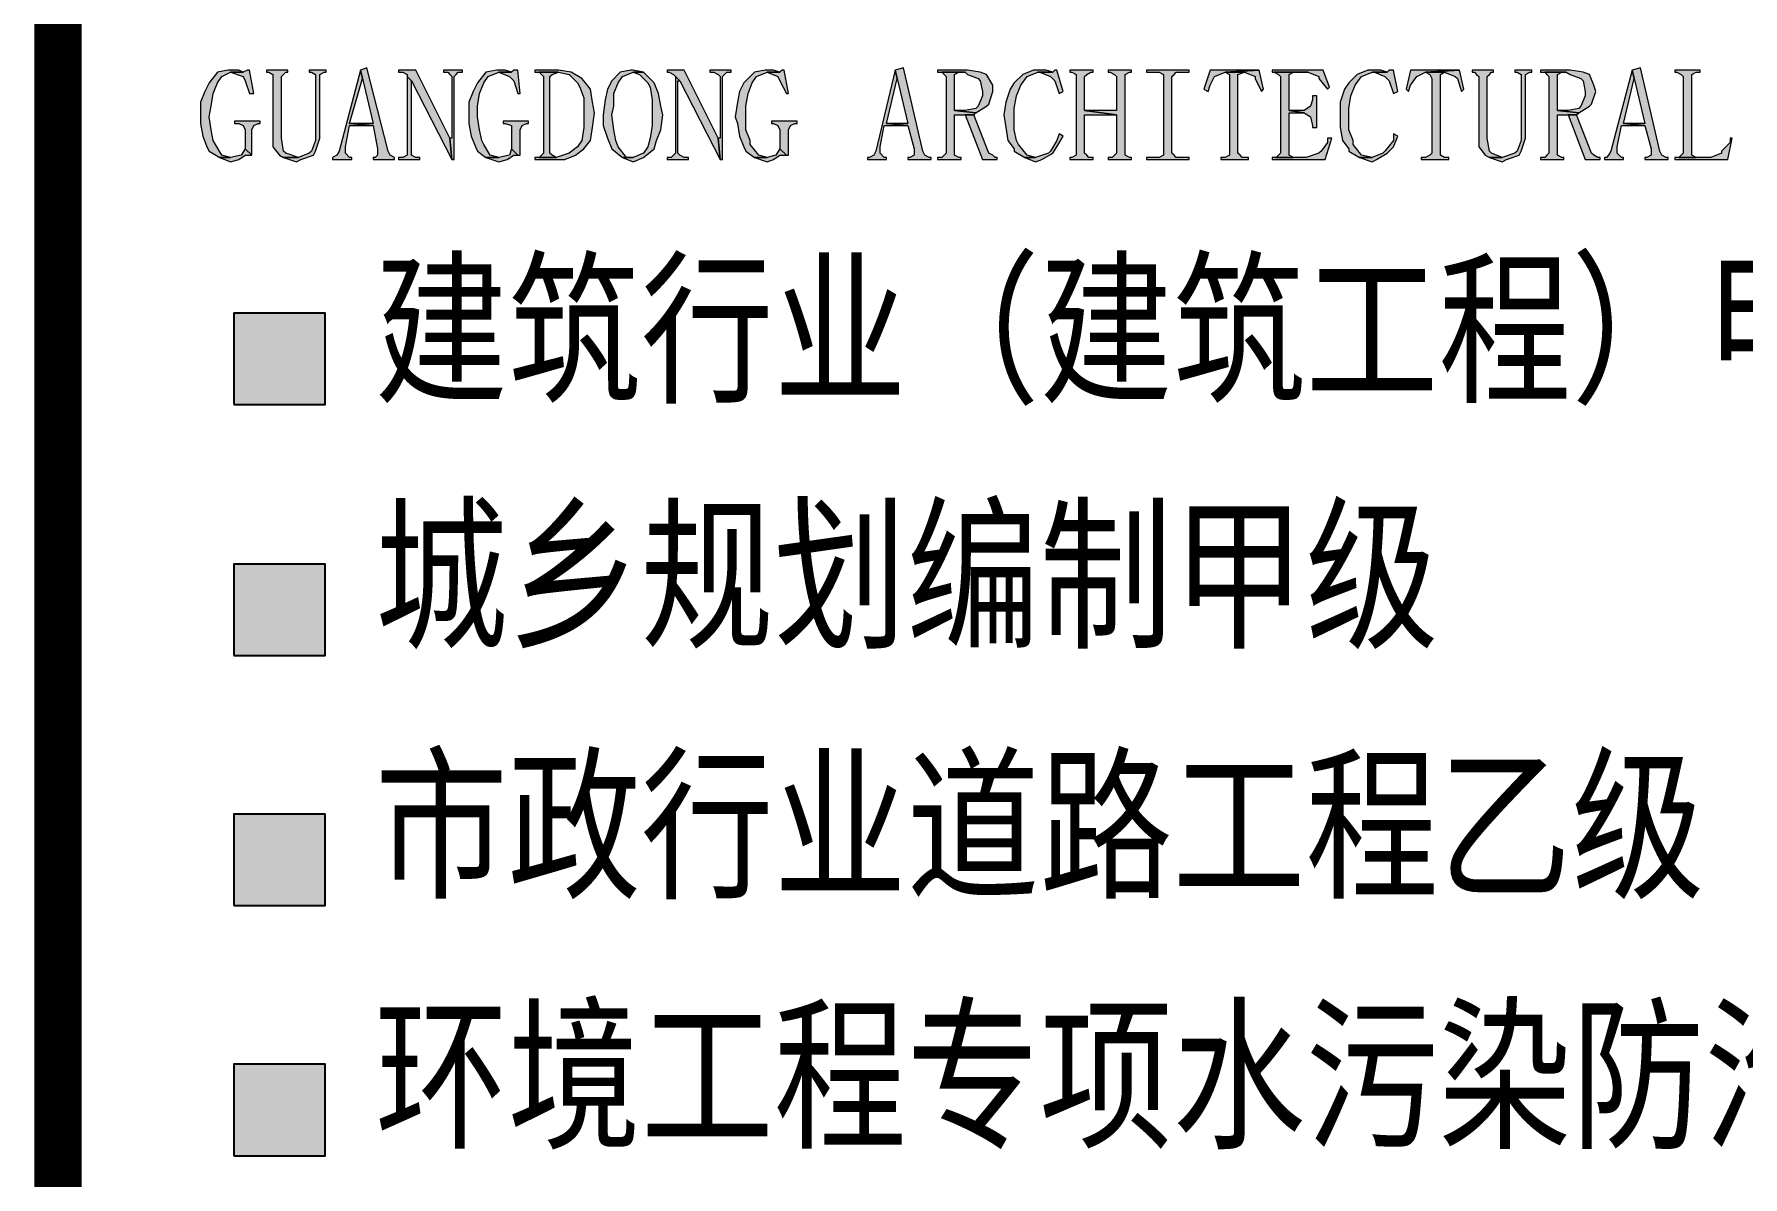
# Model space of a CAD drawing. Extents: x -9422388 to 15610651, y -1992469 to 953794.
# Drawn here: x -2436510 to -2433985, y -403795 to -402106 of the extents above; entities that cross this region are included whole.
import ezdxf

# ---------------------------------------------------------------- set-up
doc = ezdxf.new("R2010")
doc.units = 0
doc.header["$LTSCALE"] = 1000
doc.layers.add('PUB_TITLE', color=4, linetype='Continuous')
doc.styles.add('STYLE1', font='', dxfattribs={"width": 0.8})
doc.styles.get('STYLE1').set_extended_font_data('SimSun')

# ---------------------------------------------------------------- blocks, each defined once
blk = doc.blocks.new('AACI')
at = {"layer": 'PUB_TITLE', "lineweight": 0}
h = blk.add_hatch(color=256, dxfattribs=at)
h.dxf.hatch_style = 1
h.paths.add_polyline_path([(1073, 2453.1), (1069.9, 2453.1), (1066.7, 2450), (1047.9, 2450), (1063.6, 2443.7), (1066.7, 2437.4), (1076.2, 2418.5), (1079.3, 2418.5)])
h.paths.add_polyline_path([(1047.9, 2453.1), (1044.7, 2453.1), (1029, 2450), (1013.2, 2434.2), (1006.9, 2421.6), (1003.8, 2405.9), (1000.6, 2383.9), (1003.8, 2374.4), (1006.9, 2355.5), (1013.2, 2339.8), (1016.4, 2333.5), (1029, 2324.1), (1047.9, 2324.1), (1035.3, 2327.2), (1022.7, 2343), (1022.7, 2349.3), (1016.4, 2365), (1016.4, 2383.9), (1016.4, 2399.6), (1019.5, 2418.5), (1025.8, 2434.2), (1032.1, 2443.7), (1047.9, 2450), (1066.7, 2450), (1057.3, 2453.1)])
h.paths.add_polyline_path([(1091.9, 2377.6), (1054.1, 2377.6), (1054.1, 2374.4), (1057.3, 2374.4), (1063.6, 2371.3), (1066.7, 2365), (1066.7, 2336.7), (1076.2, 2327.2), (1079.3, 2327.2), (1079.3, 2365), (1082.5, 2371.3), (1088.8, 2374.4), (1091.9, 2374.4)])
h.paths.add_polyline_path([(1066.7, 2336.7), (1060.4, 2327.2), (1047.9, 2324.1), (1029, 2324.1), (1047.9, 2317.8), (1057.3, 2320.9), (1066.7, 2327.2), (1069.9, 2327.2), (1076.2, 2327.2)])
h.paths.add_polyline_path([(994.4, 2453.1), (962.9, 2453.1), (962.9, 2450), (969.2, 2450), (975.5, 2446.8), (978.6, 2443.7), (978.6, 2352.4), (975.5, 2352.4), (978.6, 2320.9), (981.8, 2320.9), (981.8, 2443.7), (984.9, 2446.8), (988.1, 2450), (994.4, 2450)])
h.paths.add_polyline_path([(925.1, 2453.1), (899.9, 2453.1), (899.9, 2450), (903.1, 2450), (909.4, 2446.8), (912.5, 2443.7), (918.8, 2437.4), (978.6, 2320.9), (975.5, 2352.4)])
h.paths.add_polyline_path([(912.5, 2443.7), (912.5, 2330.4), (909.4, 2327.2), (906.2, 2324.1), (899.9, 2324.1), (899.9, 2320.9), (931.4, 2320.9), (931.4, 2324.1), (925.1, 2324.1), (918.8, 2327.2), (915.7, 2330.4), (915.7, 2437.4), (918.8, 2437.4)], flags=17)
h.paths.add_polyline_path([(849.6, 2453.1), (846.4, 2453.1), (830.7, 2450), (818.1, 2437.4), (811.8, 2424.8), (808.7, 2409), (805.5, 2387), (805.5, 2371.3), (811.8, 2352.4), (818.1, 2336.7), (833.9, 2324.1), (849.6, 2324.1), (840.2, 2324.1), (827.6, 2339.8), (824.4, 2349.3), (821.3, 2365), (818.1, 2387), (821.3, 2399.6), (821.3, 2418.5), (827.6, 2434.2), (833.9, 2443.7), (849.6, 2450), (865.3, 2450)])
h.paths.add_polyline_path([(865.3, 2450), (849.6, 2450), (859, 2446.8), (871.6, 2434.2), (874.8, 2427.9), (877.9, 2409), (877.9, 2387), (877.9, 2371.3), (874.8, 2352.4), (871.6, 2339.8), (865.3, 2330.4), (849.6, 2324.1), (833.9, 2324.1), (849.6, 2317.8), (865.3, 2324.1), (881.1, 2336.7), (884.2, 2349.3), (890.5, 2365), (893.6, 2387), (890.5, 2399.6), (887.4, 2418.5), (881.1, 2434.2), (877.9, 2437.4)])
h.paths.add_polyline_path([(739.4, 2453.1), (704.8, 2453.1), (704.8, 2450), (711.1, 2450), (739.4, 2450), (755.2, 2446.8), (767.8, 2434.2), (770.9, 2427.9), (777.2, 2412.2), (777.2, 2387), (777.2, 2368.1), (774.1, 2349.3), (767.8, 2339.8), (755.2, 2330.4), (736.3, 2324.1), (711.1, 2324.1), (704.8, 2324.1), (704.8, 2320.9), (736.3, 2320.9), (748.9, 2320.9), (764.6, 2327.2), (777.2, 2336.7), (786.7, 2349.3), (789.8, 2368.1), (792.9, 2390.2), (789.8, 2405.9), (786.7, 2424.8), (777.2, 2437.4), (774.1, 2440.5), (758.3, 2450)])
h.paths.add_polyline_path([(711.1, 2450), (714.3, 2446.8), (717.4, 2443.7), (717.4, 2330.4), (714.3, 2327.2), (711.1, 2324.1), (736.3, 2324.1), (730, 2327.2), (726.9, 2330.4), (726.9, 2443.7), (730, 2446.8), (739.4, 2450)], flags=17)
h.paths.add_polyline_path([(679.7, 2453.1), (673.4, 2453.1), (670.2, 2450), (651.3, 2450), (667.1, 2443.7), (673.4, 2437.4), (679.7, 2418.5), (682.8, 2418.5)])
h.paths.add_polyline_path([(651.3, 2453.1), (648.2, 2453.1), (632.4, 2450), (619.9, 2434.2), (613.6, 2421.6), (607.3, 2405.9), (607.3, 2383.9), (607.3, 2374.4), (610.4, 2355.5), (616.7, 2339.8), (619.9, 2333.5), (632.4, 2324.1), (651.3, 2324.1), (638.7, 2327.2), (629.3, 2343), (626.2, 2349.3), (623, 2365), (619.9, 2383.9), (619.9, 2399.6), (623, 2418.5), (629.3, 2434.2), (635.6, 2443.7), (651.3, 2450), (670.2, 2450), (660.8, 2453.1)])
h.paths.add_polyline_path([(695.4, 2377.6), (657.6, 2377.6), (657.6, 2374.4), (660.8, 2374.4), (670.2, 2371.3), (670.2, 2365), (670.2, 2336.7), (679.7, 2327.2), (682.8, 2327.2), (682.8, 2365), (685.9, 2371.3), (692.2, 2374.4), (695.4, 2374.4)])
h.paths.add_polyline_path([(670.2, 2336.7), (667.1, 2327.2), (651.3, 2324.1), (632.4, 2324.1), (651.3, 2317.8), (663.9, 2320.9), (673.4, 2327.2), (676.5, 2327.2), (679.7, 2327.2)])
h.paths.add_polyline_path([(597.8, 2453.1), (569.5, 2453.1), (569.5, 2450), (575.8, 2450), (578.9, 2446.8), (582.1, 2443.7), (582.1, 2352.4), (578.9, 2352.4), (582.1, 2320.9), (585.2, 2320.9), (585.2, 2443.7), (588.4, 2446.8), (591.5, 2450), (597.8, 2450)])
h.paths.add_polyline_path([(528.6, 2453.1), (503.4, 2453.1), (503.4, 2450), (509.7, 2450), (516, 2446.8), (516, 2443.7), (522.3, 2437.4), (582.1, 2320.9), (578.9, 2352.4)])
h.paths.add_polyline_path([(516, 2443.7), (516, 2330.4), (516, 2327.2), (509.7, 2324.1), (503.4, 2324.1), (503.4, 2320.9), (534.9, 2320.9), (534.9, 2324.1), (528.6, 2324.1), (522.3, 2327.2), (522.3, 2330.4), (522.3, 2437.4)], flags=17)
h.paths.add_polyline_path([(456.2, 2456.3), (446.8, 2453.1), (449.9, 2440.5), (465.7, 2374.4), (431, 2374.4), (465.7, 2371.3), (471.9, 2336.7), (471.9, 2327.2), (468.8, 2324.1), (465.7, 2324.1), (465.7, 2320.9), (497.1, 2320.9), (497.1, 2324.1), (490.8, 2327.2), (487.7, 2333.5)])
h.paths.add_polyline_path([(446.8, 2453.1), (415.3, 2333.5), (412.2, 2327.2), (405.9, 2324.1), (405.9, 2320.9), (434.2, 2320.9), (434.2, 2324.1), (431, 2324.1), (424.7, 2330.4), (424.7, 2339.8), (431, 2371.3), (465.7, 2371.3), (431, 2374.4), (449.9, 2440.5)])
h.paths.add_polyline_path([(339.8, 2453.1), (308.3, 2453.1), (308.3, 2450), (311.4, 2450), (317.7, 2446.8), (317.7, 2443.7), (317.7, 2352.4), (317.7, 2339.8), (327.2, 2327.2), (333.5, 2324.1), (355.5, 2324.1), (336.6, 2330.4), (333.5, 2333.5), (330.3, 2352.4), (330.3, 2443.7), (333.5, 2446.8), (336.6, 2450), (339.8, 2450)])
h.paths.add_polyline_path([(396.4, 2453.1), (371.2, 2453.1), (371.2, 2450), (374.4, 2450), (380.7, 2446.8), (380.7, 2443.7), (380.7, 2352.4), (380.7, 2349.3), (374.4, 2333.5), (371.2, 2330.4), (355.5, 2324.1), (333.5, 2324.1), (352.4, 2317.8), (358.7, 2320.9), (377.5, 2327.2), (380.7, 2333.5), (387, 2352.4), (387, 2443.7), (387, 2446.8), (393.3, 2450), (396.4, 2450)])
h.paths.add_polyline_path([(283.1, 2453.1), (280, 2453.1), (273.7, 2450), (254.8, 2450), (273.7, 2443.7), (276.8, 2437.4), (283.1, 2418.5), (289.4, 2418.5)])
h.paths.add_polyline_path([(254.8, 2453.1), (251.7, 2453.1), (235.9, 2450), (223.3, 2434.2), (217, 2421.6), (210.7, 2405.9), (210.7, 2383.9), (210.7, 2374.4), (213.9, 2355.5), (220.2, 2339.8), (223.3, 2333.5), (239.1, 2324.1), (254.8, 2324.1), (242.2, 2327.2), (232.8, 2343), (229.6, 2349.3), (226.5, 2365), (223.3, 2383.9), (226.5, 2399.6), (229.6, 2418.5), (235.9, 2434.2), (242.2, 2443.7), (254.8, 2450), (273.7, 2450), (267.4, 2453.1)])
h.paths.add_polyline_path([(298.9, 2377.6), (261.1, 2377.6), (261.1, 2374.4), (267.4, 2374.4), (273.7, 2371.3), (276.8, 2365), (276.8, 2336.7), (286.3, 2327.2), (286.3, 2365), (289.4, 2371.3), (295.7, 2374.4), (298.9, 2374.4)])
h.paths.add_polyline_path([(276.8, 2336.7), (270.5, 2327.2), (254.8, 2324.1), (239.1, 2324.1), (254.8, 2317.8), (267.4, 2320.9), (276.8, 2327.2), (280, 2327.2), (286.3, 2327.2)])
at = {"layer": 'PUB_TITLE'}
h = blk.add_hatch(color=256, dxfattribs=at)
h.dxf.hatch_style = 1
h.paths.add_polyline_path([(1973.1, 2453.1), (1966.8, 2453.1), (1963.6, 2450), (1941.6, 2450), (1944.8, 2450), (1960.5, 2443.7), (1966.8, 2437.4), (1973.1, 2418.5), (1979.4, 2421.6)])
h.paths.add_polyline_path([(1944.8, 2453.1), (1935.3, 2453.1), (1919.6, 2446.8), (1907, 2434.2), (1900.7, 2424.8), (1894.4, 2405.9), (1894.4, 2387), (1894.4, 2368.1), (1897.6, 2349.3), (1907, 2336.7), (1907, 2333.5), (1922.7, 2324.1), (1941.6, 2324.1), (1925.9, 2327.2), (1913.3, 2343), (1913.3, 2349.3), (1907, 2365), (1907, 2387), (1907, 2396.5), (1910.1, 2415.3), (1916.4, 2431.1), (1925.9, 2443.7), (1941.6, 2450), (1963.6, 2450), (1954.2, 2453.1)])
h.paths.add_polyline_path([(1973.1, 2358.7), (1973.1, 2349.3), (1960.5, 2333.5), (1957.3, 2330.4), (1941.6, 2324.1), (1922.7, 2324.1), (1941.6, 2317.8), (1947.9, 2320.9), (1963.6, 2330.4), (1973.1, 2339.8), (1979.4, 2355.5)])
h.paths.add_polyline_path([(1869.2, 2453.1), (1793.7, 2453.1), (1793.7, 2450), (1796.8, 2450), (1847.2, 2450), (1862.9, 2443.7), (1862.9, 2440.5), (1875.5, 2424.8), (1878.7, 2427.9)])
h.paths.add_polyline_path([(1796.8, 2450), (1803.1, 2446.8), (1806.3, 2443.7), (1806.3, 2330.4), (1803.1, 2327.2), (1800, 2324.1), (1825.2, 2324.1), (1818.9, 2327.2), (1818.9, 2330.4), (1818.9, 2390.2), (1840.9, 2390.2), (1818.9, 2393.3), (1818.9, 2443.7), (1818.9, 2446.8), (1825.2, 2450), (1847.2, 2450)])
h.paths.add_polyline_path([(1859.8, 2415.3), (1853.5, 2415.3), (1853.5, 2409), (1850.3, 2399.6), (1840.9, 2393.3), (1818.9, 2393.3), (1840.9, 2390.2), (1850.3, 2383.9), (1853.5, 2371.3), (1853.5, 2368.1), (1859.8, 2368.1)])
h.paths.add_polyline_path([(1875.5, 2352.4), (1875.5, 2346.1), (1866.1, 2333.5), (1862.9, 2330.4), (1844.1, 2324.1), (1825.2, 2324.1), (1800, 2324.1), (1793.7, 2324.1), (1793.7, 2320.9), (1872.4, 2320.9), (1881.8, 2352.4)])
h.paths.add_polyline_path([(1774.8, 2453.1), (1724.5, 2450), (1752.8, 2450), (1768.5, 2443.7), (1768.5, 2440.5), (1778, 2421.6), (1781.1, 2424.8)])
h.paths.add_polyline_path([(1774.8, 2453.1), (1702.4, 2453.1), (1693, 2424.8), (1699.3, 2421.6), (1702.4, 2431.1), (1708.7, 2443.7), (1724.5, 2450)])
h.paths.add_polyline_path([(1724.5, 2450), (1730.8, 2446.8), (1730.8, 2440.5), (1730.8, 2330.4), (1730.8, 2327.2), (1724.5, 2324.1), (1718.2, 2324.1), (1718.2, 2320.9), (1759.1, 2320.9), (1759.1, 2324.1), (1749.6, 2324.1), (1746.5, 2327.2), (1743.3, 2330.4), (1743.3, 2440.5), (1743.3, 2446.8), (1752.8, 2450)])
h.paths.add_polyline_path([(1671, 2453.1), (1608, 2453.1), (1608, 2450), (1626.9, 2450), (1633.2, 2446.8), (1633.2, 2443.7), (1633.2, 2330.4), (1633.2, 2327.2), (1626.9, 2324.1), (1608, 2324.1), (1608, 2320.9), (1671, 2320.9), (1671, 2324.1), (1652.1, 2324.1), (1648.9, 2327.2), (1645.8, 2330.4), (1645.8, 2443.7), (1648.9, 2446.8), (1652.1, 2450), (1671, 2450)])
h.paths.add_polyline_path([(1586, 2453.1), (1551.4, 2453.1), (1551.4, 2450), (1554.5, 2450), (1560.8, 2446.8), (1564, 2443.7), (1564, 2393.3), (1516.8, 2393.3), (1564, 2387), (1564, 2330.4), (1560.8, 2327.2), (1557.7, 2324.1), (1551.4, 2324.1), (1551.4, 2320.9), (1586, 2320.9), (1586, 2324.1), (1582.9, 2324.1), (1576.6, 2327.2), (1576.6, 2330.4), (1576.6, 2443.7), (1576.6, 2446.8), (1582.9, 2450), (1586, 2450)])
h.paths.add_polyline_path([(1529.4, 2453.1), (1494.7, 2453.1), (1494.7, 2450), (1497.9, 2450), (1504.2, 2446.8), (1504.2, 2443.7), (1504.2, 2330.4), (1504.2, 2327.2), (1497.9, 2324.1), (1494.7, 2324.1), (1494.7, 2320.9), (1529.4, 2320.9), (1529.4, 2324.1), (1523.1, 2324.1), (1519.9, 2327.2), (1516.8, 2330.4), (1516.8, 2387), (1564, 2387), (1516.8, 2393.3), (1516.8, 2443.7), (1519.9, 2446.8), (1526.2, 2450), (1529.4, 2450)])
h.paths.add_polyline_path([(1475.9, 2453.1), (1472.7, 2453.1), (1469.6, 2450), (1447.5, 2450), (1450.7, 2450), (1466.4, 2443.7), (1472.7, 2437.4), (1479, 2418.5), (1485.3, 2421.6)])
h.paths.add_polyline_path([(1447.5, 2453.1), (1441.2, 2453.1), (1425.5, 2446.8), (1412.9, 2434.2), (1406.6, 2424.8), (1400.3, 2405.9), (1397.2, 2387), (1400.3, 2368.1), (1403.5, 2349.3), (1412.9, 2336.7), (1412.9, 2333.5), (1428.6, 2324.1), (1444.4, 2324.1), (1431.8, 2327.2), (1419.2, 2343), (1416.1, 2349.3), (1412.9, 2365), (1412.9, 2387), (1412.9, 2396.5), (1416.1, 2415.3), (1422.4, 2431.1), (1431.8, 2443.7), (1447.5, 2450), (1469.6, 2450), (1460.1, 2453.1)])
h.paths.add_polyline_path([(1479, 2358.7), (1475.9, 2349.3), (1466.4, 2333.5), (1463.3, 2330.4), (1444.4, 2324.1), (1428.6, 2324.1), (1444.4, 2317.8), (1453.8, 2320.9), (1469.6, 2330.4), (1475.9, 2339.8), (1485.3, 2355.5)])
h.paths.add_polyline_path([(1343.7, 2453.1), (1299.6, 2453.1), (1299.6, 2450), (1305.9, 2450), (1340.5, 2450), (1343.7, 2446.8), (1359.4, 2440.5), (1362.6, 2437.4), (1365.7, 2421.6), (1365.7, 2415.3), (1359.4, 2399.6), (1356.3, 2396.5), (1340.5, 2393.3), (1324.8, 2393.3), (1356.3, 2390.2), (1372, 2399.6), (1375.1, 2402.8), (1381.4, 2421.6), (1381.4, 2431.1), (1372, 2446.8), (1362.6, 2450)])
h.paths.add_polyline_path([(1305.9, 2450), (1309.1, 2446.8), (1312.2, 2443.7), (1312.2, 2330.4), (1309.1, 2327.2), (1305.9, 2324.1), (1299.6, 2324.1), (1299.6, 2320.9), (1334.2, 2320.9), (1334.2, 2324.1), (1331.1, 2324.1), (1324.8, 2327.2), (1324.8, 2330.4), (1324.8, 2387), (1340.5, 2387), (1353.1, 2387), (1356.3, 2390.2), (1324.8, 2393.3), (1324.8, 2443.7), (1324.8, 2446.8), (1331.1, 2450), (1340.5, 2450)])
h.paths.add_polyline_path([(1353.1, 2387), (1340.5, 2387), (1365.7, 2320.9), (1387.7, 2320.9), (1387.7, 2324.1), (1384.6, 2324.1), (1381.4, 2327.2), (1375.1, 2330.4)])
h.paths.add_polyline_path([(1249.3, 2456.3), (1236.7, 2453.1), (1239.8, 2440.5), (1255.6, 2374.4), (1224.1, 2374.4), (1255.6, 2371.3), (1265, 2336.7), (1265, 2327.2), (1258.7, 2324.1), (1255.6, 2324.1), (1255.6, 2320.9), (1290.2, 2320.9), (1290.2, 2324.1), (1287, 2324.1), (1280.7, 2327.2), (1277.6, 2333.5)])
h.paths.add_polyline_path([(1236.7, 2453.1), (1208.4, 2333.5), (1205.2, 2327.2), (1198.9, 2324.1), (1195.8, 2324.1), (1195.8, 2320.9), (1224.1, 2320.9), (1224.1, 2324.1), (1220.9, 2324.1), (1214.6, 2330.4), (1214.6, 2339.8), (1220.9, 2371.3), (1255.6, 2371.3), (1224.1, 2374.4), (1239.8, 2440.5)])
h = blk.add_hatch(color=256, dxfattribs=at)
h.dxf.hatch_style = 1
h.paths.add_polyline_path([(2426.3, 2453.1), (2388.5, 2453.1), (2388.5, 2450), (2391.6, 2450), (2397.9, 2446.8), (2401.1, 2443.7), (2401.1, 2330.4), (2397.9, 2327.2), (2394.8, 2324.1), (2420, 2324.1), (2413.7, 2327.2), (2413.7, 2330.4), (2413.7, 2443.7), (2413.7, 2446.8), (2420, 2450), (2426.3, 2450)])
h.paths.add_polyline_path([(2470.3, 2352.4), (2470.3, 2346.1), (2457.7, 2333.5), (2457.7, 2330.4), (2442, 2324.1), (2420, 2324.1), (2394.8, 2324.1), (2388.5, 2324.1), (2388.5, 2320.9), (2467.2, 2320.9), (2473.5, 2352.4)])
h.paths.add_polyline_path([(2338.1, 2456.3), (2325.6, 2453.1), (2328.7, 2440.5), (2344.4, 2374.4), (2313, 2374.4), (2344.4, 2371.3), (2353.9, 2336.7), (2353.9, 2327.2), (2347.6, 2324.1), (2344.4, 2324.1), (2344.4, 2320.9), (2379.1, 2320.9), (2379.1, 2324.1), (2375.9, 2324.1), (2369.6, 2327.2), (2366.5, 2333.5)])
h.paths.add_polyline_path([(2325.6, 2453.1), (2294.1, 2333.5), (2290.9, 2327.2), (2287.8, 2324.1), (2284.6, 2324.1), (2284.6, 2320.9), (2313, 2320.9), (2313, 2324.1), (2309.8, 2324.1), (2303.5, 2330.4), (2303.5, 2339.8), (2309.8, 2371.3), (2344.4, 2371.3), (2313, 2374.4), (2328.7, 2440.5)])
h.paths.add_polyline_path([(2234.3, 2453.1), (2190.2, 2453.1), (2190.2, 2450), (2196.5, 2450), (2228, 2450), (2234.3, 2446.8), (2250, 2440.5), (2253.2, 2437.4), (2256.3, 2421.6), (2256.3, 2415.3), (2250, 2399.6), (2246.9, 2396.5), (2231.1, 2393.3), (2215.4, 2393.3), (2246.9, 2390.2), (2262.6, 2399.6), (2265.8, 2402.8), (2272.1, 2421.6), (2268.9, 2431.1), (2262.6, 2446.8), (2253.2, 2450)])
h.paths.add_polyline_path([(2196.5, 2450), (2199.7, 2446.8), (2202.8, 2443.7), (2202.8, 2330.4), (2199.7, 2327.2), (2196.5, 2324.1), (2190.2, 2324.1), (2190.2, 2320.9), (2224.8, 2320.9), (2224.8, 2324.1), (2221.7, 2324.1), (2215.4, 2327.2), (2215.4, 2330.4), (2215.4, 2387), (2231.1, 2387), (2243.7, 2387), (2246.9, 2390.2), (2215.4, 2393.3), (2215.4, 2443.7), (2215.4, 2446.8), (2221.7, 2450), (2228, 2450)])
h.paths.add_polyline_path([(2243.7, 2387), (2231.1, 2387), (2256.3, 2320.9), (2278.3, 2320.9), (2278.3, 2324.1), (2275.2, 2324.1), (2268.9, 2327.2), (2265.8, 2330.4)])
h.paths.add_polyline_path([(2121, 2453.1), (2089.5, 2453.1), (2089.5, 2450), (2092.7, 2450), (2095.8, 2446.8), (2099, 2443.7), (2099, 2352.4), (2099, 2339.8), (2108.4, 2327.2), (2114.7, 2324.1), (2133.6, 2324.1), (2117.8, 2330.4), (2114.7, 2333.5), (2111.6, 2352.4), (2111.6, 2443.7), (2114.7, 2446.8), (2117.8, 2450), (2121, 2450)])
h.paths.add_polyline_path([(2177.6, 2453.1), (2152.5, 2453.1), (2152.5, 2450), (2155.6, 2450), (2161.9, 2446.8), (2161.9, 2443.7), (2161.9, 2352.4), (2161.9, 2349.3), (2155.6, 2333.5), (2152.5, 2330.4), (2133.6, 2324.1), (2114.7, 2324.1), (2133.6, 2317.8), (2139.9, 2320.9), (2158.8, 2327.2), (2161.9, 2333.5), (2168.2, 2352.4), (2168.2, 2443.7), (2168.2, 2446.8), (2174.5, 2450), (2177.6, 2450)])
h.paths.add_polyline_path([(2070.6, 2453.1), (2020.3, 2450), (2048.6, 2450), (2064.3, 2443.7), (2067.5, 2440.5), (2073.8, 2421.6), (2076.9, 2424.8)])
h.paths.add_polyline_path([(2070.6, 2453.1), (1998.3, 2453.1), (1992, 2424.8), (1995.1, 2421.6), (1998.3, 2431.1), (2007.7, 2443.7), (2020.3, 2450)])
h.paths.add_polyline_path([(2020.3, 2450), (2026.6, 2446.8), (2029.7, 2440.5), (2029.7, 2330.4), (2026.6, 2327.2), (2020.3, 2324.1), (2014, 2324.1), (2014, 2320.9), (2054.9, 2320.9), (2054.9, 2324.1), (2048.6, 2324.1), (2042.3, 2327.2), (2042.3, 2330.4), (2042.3, 2440.5), (2042.3, 2446.8), (2048.6, 2450)])
for points in [[(394.8, 1958.8), (394.8, 2093.8), (259.8, 2093.8), (259.8, 1958.8)], [(394.8, 1958.8), (394.8, 2093.8), (259.8, 2093.8), (259.8, 1958.8)], [(394.8, 1588.3), (394.8, 1723.3), (259.8, 1723.3), (259.8, 1588.3)], [(394.8, 1218.7), (394.8, 1353.7), (259.8, 1353.7), (259.8, 1218.7)], [(394.8, 849.1), (394.8, 984.1), (259.8, 984.1), (259.8, 849.1)]]:
    blk.add_hatch(color=256, dxfattribs=at).paths.add_polyline_path(points)
for points in [[(0, 4000), (6000, 4000), (6000, 0), (0, 0)], [(259.8, 1958.8), (394.8, 1958.8), (394.8, 2093.8), (259.8, 2093.8)], [(259.8, 1958.8), (394.8, 1958.8), (394.8, 2093.8), (259.8, 2093.8)], [(259.8, 1588.3), (394.8, 1588.3), (394.8, 1723.3), (259.8, 1723.3)], [(259.8, 1218.7), (394.8, 1218.7), (394.8, 1353.7), (259.8, 1353.7)], [(259.8, 849.1), (394.8, 849.1), (394.8, 984.1), (259.8, 984.1)]]:
    blk.add_lwpolyline(points, close=True, dxfattribs=at)
at = {"layer": 'PUB_TITLE', "lineweight": 0}
for points in [[(254.8, 2453.1), (251.7, 2453.1), (235.9, 2450), (223.3, 2434.2), (217, 2421.6), (210.7, 2405.9), (210.7, 2383.9), (210.7, 2374.4), (213.9, 2355.5), (220.2, 2339.8), (223.3, 2333.5), (239.1, 2324.1), (254.8, 2324.1), (242.2, 2327.2), (232.8, 2343), (229.6, 2349.3), (226.5, 2365), (223.3, 2383.9), (226.5, 2399.6), (229.6, 2418.5), (235.9, 2434.2), (242.2, 2443.7), (254.8, 2450), (273.7, 2450), (267.4, 2453.1)], [(283.1, 2453.1), (280, 2453.1), (273.7, 2450), (254.8, 2450), (254.8, 2450), (273.7, 2443.7), (276.8, 2437.4), (283.1, 2418.5), (289.4, 2418.5)], [(339.8, 2453.1), (308.3, 2453.1), (308.3, 2450), (311.4, 2450), (317.7, 2446.8), (317.7, 2443.7), (317.7, 2352.4), (317.7, 2339.8), (327.2, 2327.2), (333.5, 2324.1), (355.5, 2324.1), (336.6, 2330.4), (333.5, 2333.5), (330.3, 2352.4), (330.3, 2443.7), (333.5, 2446.8), (336.6, 2450), (339.8, 2450)], [(396.4, 2453.1), (371.2, 2453.1), (371.2, 2450), (374.4, 2450), (380.7, 2446.8), (380.7, 2443.7), (380.7, 2352.4), (380.7, 2349.3), (374.4, 2333.5), (371.2, 2330.4), (355.5, 2324.1), (333.5, 2324.1), (352.4, 2317.8), (358.7, 2320.9), (377.5, 2327.2), (380.7, 2333.5), (387, 2352.4), (387, 2443.7), (387, 2446.8), (393.3, 2450), (396.4, 2450)], [(446.8, 2453.1), (415.3, 2333.5), (412.2, 2327.2), (405.9, 2324.1), (405.9, 2324.1), (405.9, 2320.9), (434.2, 2320.9), (434.2, 2324.1), (431, 2324.1), (424.7, 2330.4), (424.7, 2339.8), (431, 2371.3), (465.7, 2371.3), (431, 2374.4), (449.9, 2440.5), (449.9, 2440.5)], [(456.2, 2456.3), (446.8, 2453.1), (449.9, 2440.5), (465.7, 2374.4), (431, 2374.4), (465.7, 2371.3), (471.9, 2336.7), (471.9, 2327.2), (468.8, 2324.1), (465.7, 2324.1), (465.7, 2320.9), (497.1, 2320.9), (497.1, 2324.1), (497.1, 2324.1), (490.8, 2327.2), (487.7, 2333.5)], [(528.6, 2453.1), (503.4, 2453.1), (503.4, 2450), (509.7, 2450), (516, 2446.8), (516, 2443.7), (522.3, 2437.4), (582.1, 2320.9), (578.9, 2352.4)], [(597.8, 2453.1), (569.5, 2453.1), (569.5, 2450), (575.8, 2450), (578.9, 2446.8), (582.1, 2443.7), (582.1, 2352.4), (578.9, 2352.4), (582.1, 2320.9), (585.2, 2320.9), (585.2, 2443.7), (588.4, 2446.8), (591.5, 2450), (597.8, 2450)], [(651.3, 2453.1), (648.2, 2453.1), (632.4, 2450), (619.9, 2434.2), (613.6, 2421.6), (607.3, 2405.9), (607.3, 2383.9), (607.3, 2374.4), (610.4, 2355.5), (616.7, 2339.8), (619.9, 2333.5), (632.4, 2324.1), (651.3, 2324.1), (638.7, 2327.2), (629.3, 2343), (626.2, 2349.3), (623, 2365), (619.9, 2383.9), (619.9, 2399.6), (623, 2418.5), (629.3, 2434.2), (635.6, 2443.7), (651.3, 2450), (670.2, 2450), (660.8, 2453.1)], [(679.7, 2453.1), (673.4, 2453.1), (670.2, 2450), (651.3, 2450), (651.3, 2450), (667.1, 2443.7), (673.4, 2437.4), (679.7, 2418.5), (682.8, 2418.5)], [(739.4, 2453.1), (704.8, 2453.1), (704.8, 2450), (711.1, 2450), (739.4, 2450), (755.2, 2446.8), (767.8, 2434.2), (770.9, 2427.9), (777.2, 2412.2), (777.2, 2387), (777.2, 2368.1), (774.1, 2349.3), (767.8, 2339.8), (755.2, 2330.4), (736.3, 2324.1), (711.1, 2324.1), (704.8, 2324.1), (704.8, 2320.9), (736.3, 2320.9), (748.9, 2320.9), (764.6, 2327.2), (777.2, 2336.7), (786.7, 2349.3), (789.8, 2368.1), (792.9, 2390.2), (789.8, 2405.9), (786.7, 2424.8), (777.2, 2437.4), (774.1, 2440.5), (758.3, 2450)], [(711.1, 2450), (714.3, 2446.8), (717.4, 2443.7), (717.4, 2330.4), (714.3, 2327.2), (711.1, 2324.1), (736.3, 2324.1), (730, 2327.2), (726.9, 2330.4), (726.9, 2443.7), (730, 2446.8), (739.4, 2450)], [(849.6, 2453.1), (846.4, 2453.1), (830.7, 2450), (818.1, 2437.4), (811.8, 2424.8), (808.7, 2409), (805.5, 2387), (805.5, 2371.3), (811.8, 2352.4), (818.1, 2336.7), (818.1, 2336.7), (833.9, 2324.1), (849.6, 2324.1), (840.2, 2324.1), (827.6, 2339.8), (824.4, 2349.3), (821.3, 2365), (818.1, 2387), (821.3, 2399.6), (821.3, 2418.5), (827.6, 2434.2), (833.9, 2443.7), (849.6, 2450), (865.3, 2450)], [(865.3, 2450), (849.6, 2450), (859, 2446.8), (871.6, 2434.2), (874.8, 2427.9), (877.9, 2409), (877.9, 2387), (877.9, 2371.3), (874.8, 2352.4), (871.6, 2339.8), (865.3, 2330.4), (849.6, 2324.1), (833.9, 2324.1), (849.6, 2317.8), (849.6, 2317.8), (865.3, 2324.1), (881.1, 2336.7), (884.2, 2349.3), (890.5, 2365), (893.6, 2387), (890.5, 2399.6), (887.4, 2418.5), (881.1, 2434.2), (877.9, 2437.4)], [(925.1, 2453.1), (899.9, 2453.1), (899.9, 2450), (903.1, 2450), (909.4, 2446.8), (912.5, 2443.7), (918.8, 2437.4), (978.6, 2320.9), (975.5, 2352.4)], [(994.4, 2453.1), (962.9, 2453.1), (962.9, 2450), (969.2, 2450), (975.5, 2446.8), (978.6, 2443.7), (978.6, 2352.4), (975.5, 2352.4), (978.6, 2320.9), (981.8, 2320.9), (981.8, 2443.7), (984.9, 2446.8), (988.1, 2450), (994.4, 2450)], [(1047.9, 2453.1), (1044.7, 2453.1), (1029, 2450), (1013.2, 2434.2), (1006.9, 2421.6), (1003.8, 2405.9), (1000.6, 2383.9), (1003.8, 2374.4), (1006.9, 2355.5), (1013.2, 2339.8), (1016.4, 2333.5), (1029, 2324.1), (1047.9, 2324.1), (1035.3, 2327.2), (1022.7, 2343), (1022.7, 2349.3), (1016.4, 2365), (1016.4, 2383.9), (1016.4, 2399.6), (1019.5, 2418.5), (1025.8, 2434.2), (1032.1, 2443.7), (1047.9, 2450), (1066.7, 2450), (1057.3, 2453.1)], [(1073, 2453.1), (1069.9, 2453.1), (1066.7, 2450), (1047.9, 2450), (1047.9, 2450), (1063.6, 2443.7), (1066.7, 2437.4), (1076.2, 2418.5), (1079.3, 2418.5)], [(1236.7, 2453.1), (1208.4, 2333.5), (1205.2, 2327.2), (1198.9, 2324.1), (1195.8, 2324.1), (1195.8, 2320.9), (1224.1, 2320.9), (1224.1, 2324.1), (1220.9, 2324.1), (1214.6, 2330.4), (1214.6, 2339.8), (1220.9, 2371.3), (1255.6, 2371.3), (1224.1, 2374.4), (1239.8, 2440.5), (1239.8, 2440.5)], [(1249.3, 2456.3), (1236.7, 2453.1), (1239.8, 2440.5), (1255.6, 2374.4), (1224.1, 2374.4), (1255.6, 2371.3), (1265, 2336.7), (1265, 2327.2), (1258.7, 2324.1), (1255.6, 2324.1), (1255.6, 2320.9), (1290.2, 2320.9), (1290.2, 2324.1), (1287, 2324.1), (1280.7, 2327.2), (1277.6, 2333.5)], [(1343.7, 2453.1), (1299.6, 2453.1), (1299.6, 2450), (1305.9, 2450), (1340.5, 2450), (1343.7, 2446.8), (1359.4, 2440.5), (1362.6, 2437.4), (1365.7, 2421.6), (1365.7, 2415.3), (1359.4, 2399.6), (1356.3, 2396.5), (1340.5, 2393.3), (1324.8, 2393.3), (1356.3, 2390.2), (1372, 2399.6), (1375.1, 2402.8), (1381.4, 2421.6), (1381.4, 2431.1), (1372, 2446.8), (1362.6, 2450)], [(1305.9, 2450), (1309.1, 2446.8), (1312.2, 2443.7), (1312.2, 2330.4), (1309.1, 2327.2), (1305.9, 2324.1), (1299.6, 2324.1), (1299.6, 2320.9), (1334.2, 2320.9), (1334.2, 2324.1), (1331.1, 2324.1), (1324.8, 2327.2), (1324.8, 2330.4), (1324.8, 2387), (1340.5, 2387), (1353.1, 2387), (1356.3, 2390.2), (1324.8, 2393.3), (1324.8, 2443.7), (1324.8, 2446.8), (1331.1, 2450), (1340.5, 2450)], [(1447.5, 2453.1), (1441.2, 2453.1), (1425.5, 2446.8), (1412.9, 2434.2), (1406.6, 2424.8), (1400.3, 2405.9), (1397.2, 2387), (1400.3, 2368.1), (1403.5, 2349.3), (1412.9, 2336.7), (1412.9, 2333.5), (1428.6, 2324.1), (1444.4, 2324.1), (1431.8, 2327.2), (1419.2, 2343), (1416.1, 2349.3), (1412.9, 2365), (1412.9, 2387), (1412.9, 2396.5), (1416.1, 2415.3), (1422.4, 2431.1), (1431.8, 2443.7), (1447.5, 2450), (1469.6, 2450), (1460.1, 2453.1)], [(1475.9, 2453.1), (1472.7, 2453.1), (1469.6, 2450), (1447.5, 2450), (1450.7, 2450), (1466.4, 2443.7), (1472.7, 2437.4), (1479, 2418.5), (1485.3, 2421.6)], [(1529.4, 2453.1), (1494.7, 2453.1), (1494.7, 2450), (1497.9, 2450), (1504.2, 2446.8), (1504.2, 2443.7), (1504.2, 2330.4), (1504.2, 2327.2), (1497.9, 2324.1), (1494.7, 2324.1), (1494.7, 2320.9), (1529.4, 2320.9), (1529.4, 2324.1), (1523.1, 2324.1), (1519.9, 2327.2), (1516.8, 2330.4), (1516.8, 2387), (1564, 2387), (1516.8, 2393.3), (1516.8, 2443.7), (1519.9, 2446.8), (1526.2, 2450), (1529.4, 2450)], [(1586, 2453.1), (1551.4, 2453.1), (1551.4, 2450), (1554.5, 2450), (1560.8, 2446.8), (1564, 2443.7), (1564, 2393.3), (1516.8, 2393.3), (1564, 2387), (1564, 2330.4), (1560.8, 2327.2), (1557.7, 2324.1), (1551.4, 2324.1), (1551.4, 2320.9), (1586, 2320.9), (1586, 2324.1), (1582.9, 2324.1), (1576.6, 2327.2), (1576.6, 2330.4), (1576.6, 2443.7), (1576.6, 2446.8), (1582.9, 2450), (1586, 2450)], [(1671, 2453.1), (1608, 2453.1), (1608, 2450), (1626.9, 2450), (1633.2, 2446.8), (1633.2, 2443.7), (1633.2, 2330.4), (1633.2, 2327.2), (1626.9, 2324.1), (1608, 2324.1), (1608, 2320.9), (1671, 2320.9), (1671, 2324.1), (1652.1, 2324.1), (1648.9, 2327.2), (1645.8, 2330.4), (1645.8, 2443.7), (1648.9, 2446.8), (1652.1, 2450), (1671, 2450)], [(1774.8, 2453.1), (1702.4, 2453.1), (1693, 2424.8), (1699.3, 2421.6), (1702.4, 2431.1), (1708.7, 2443.7), (1724.5, 2450)], [(1724.5, 2450), (1730.8, 2446.8), (1730.8, 2440.5), (1730.8, 2330.4), (1730.8, 2327.2), (1724.5, 2324.1), (1718.2, 2324.1), (1718.2, 2320.9), (1759.1, 2320.9), (1759.1, 2324.1), (1749.6, 2324.1), (1746.5, 2327.2), (1743.3, 2330.4), (1743.3, 2440.5), (1743.3, 2446.8), (1752.8, 2450)], [(1774.8, 2453.1), (1724.5, 2450), (1752.8, 2450), (1768.5, 2443.7), (1768.5, 2440.5), (1778, 2421.6), (1781.1, 2424.8)], [(1869.2, 2453.1), (1793.7, 2453.1), (1793.7, 2450), (1796.8, 2450), (1847.2, 2450), (1862.9, 2443.7), (1862.9, 2440.5), (1875.5, 2424.8), (1878.7, 2427.9)], [(1796.8, 2450), (1803.1, 2446.8), (1806.3, 2443.7), (1806.3, 2330.4), (1803.1, 2327.2), (1800, 2324.1), (1825.2, 2324.1), (1818.9, 2327.2), (1818.9, 2330.4), (1818.9, 2390.2), (1840.9, 2390.2), (1818.9, 2393.3), (1818.9, 2443.7), (1818.9, 2446.8), (1825.2, 2450), (1847.2, 2450)], [(1944.8, 2453.1), (1935.3, 2453.1), (1919.6, 2446.8), (1907, 2434.2), (1900.7, 2424.8), (1894.4, 2405.9), (1894.4, 2387), (1894.4, 2368.1), (1897.6, 2349.3), (1907, 2336.7), (1907, 2333.5), (1922.7, 2324.1), (1941.6, 2324.1), (1925.9, 2327.2), (1913.3, 2343), (1913.3, 2349.3), (1907, 2365), (1907, 2387), (1907, 2396.5), (1910.1, 2415.3), (1916.4, 2431.1), (1925.9, 2443.7), (1941.6, 2450), (1963.6, 2450), (1954.2, 2453.1)], [(1973.1, 2453.1), (1966.8, 2453.1), (1963.6, 2450), (1941.6, 2450), (1944.8, 2450), (1960.5, 2443.7), (1966.8, 2437.4), (1973.1, 2418.5), (1979.4, 2421.6)], [(2070.6, 2453.1), (1998.3, 2453.1), (1992, 2424.8), (1995.1, 2421.6), (1998.3, 2431.1), (2007.7, 2443.7), (2020.3, 2450)], [(2020.3, 2450), (2026.6, 2446.8), (2029.7, 2440.5), (2029.7, 2330.4), (2026.6, 2327.2), (2020.3, 2324.1), (2014, 2324.1), (2014, 2320.9), (2054.9, 2320.9), (2054.9, 2324.1), (2048.6, 2324.1), (2042.3, 2327.2), (2042.3, 2330.4), (2042.3, 2440.5), (2042.3, 2446.8), (2048.6, 2450)], [(2070.6, 2453.1), (2020.3, 2450), (2048.6, 2450), (2064.3, 2443.7), (2067.5, 2440.5), (2073.8, 2421.6), (2076.9, 2424.8)], [(2121, 2453.1), (2089.5, 2453.1), (2089.5, 2450), (2092.7, 2450), (2095.8, 2446.8), (2099, 2443.7), (2099, 2352.4), (2099, 2339.8), (2108.4, 2327.2), (2114.7, 2324.1), (2133.6, 2324.1), (2117.8, 2330.4), (2114.7, 2333.5), (2111.6, 2352.4), (2111.6, 2443.7), (2114.7, 2446.8), (2117.8, 2450), (2121, 2450)], [(2177.6, 2453.1), (2152.5, 2453.1), (2152.5, 2450), (2155.6, 2450), (2161.9, 2446.8), (2161.9, 2443.7), (2161.9, 2352.4), (2161.9, 2349.3), (2155.6, 2333.5), (2152.5, 2330.4), (2133.6, 2324.1), (2114.7, 2324.1), (2133.6, 2317.8), (2139.9, 2320.9), (2158.8, 2327.2), (2161.9, 2333.5), (2168.2, 2352.4), (2168.2, 2443.7), (2168.2, 2446.8), (2174.5, 2450), (2177.6, 2450)], [(2234.3, 2453.1), (2190.2, 2453.1), (2190.2, 2450), (2196.5, 2450), (2228, 2450), (2234.3, 2446.8), (2250, 2440.5), (2253.2, 2437.4), (2256.3, 2421.6), (2256.3, 2415.3), (2250, 2399.6), (2246.9, 2396.5), (2231.1, 2393.3), (2215.4, 2393.3), (2246.9, 2390.2), (2262.6, 2399.6), (2265.8, 2402.8), (2272.1, 2421.6), (2268.9, 2431.1), (2262.6, 2446.8), (2253.2, 2450)], [(2196.5, 2450), (2199.7, 2446.8), (2202.8, 2443.7), (2202.8, 2330.4), (2199.7, 2327.2), (2196.5, 2324.1), (2190.2, 2324.1), (2190.2, 2320.9), (2224.8, 2320.9), (2224.8, 2324.1), (2221.7, 2324.1), (2215.4, 2327.2), (2215.4, 2330.4), (2215.4, 2387), (2231.1, 2387), (2243.7, 2387), (2246.9, 2390.2), (2215.4, 2393.3), (2215.4, 2443.7), (2215.4, 2446.8), (2221.7, 2450), (2228, 2450)], [(2325.6, 2453.1), (2294.1, 2333.5), (2290.9, 2327.2), (2287.8, 2324.1), (2284.6, 2324.1), (2284.6, 2320.9), (2313, 2320.9), (2313, 2324.1), (2309.8, 2324.1), (2303.5, 2330.4), (2303.5, 2339.8), (2309.8, 2371.3), (2344.4, 2371.3), (2313, 2374.4), (2328.7, 2440.5), (2328.7, 2440.5)], [(2338.1, 2456.3), (2325.6, 2453.1), (2328.7, 2440.5), (2344.4, 2374.4), (2313, 2374.4), (2344.4, 2371.3), (2353.9, 2336.7), (2353.9, 2327.2), (2347.6, 2324.1), (2344.4, 2324.1), (2344.4, 2320.9), (2379.1, 2320.9), (2379.1, 2324.1), (2375.9, 2324.1), (2369.6, 2327.2), (2366.5, 2333.5)], [(2426.3, 2453.1), (2388.5, 2453.1), (2388.5, 2450), (2391.6, 2450), (2397.9, 2446.8), (2401.1, 2443.7), (2401.1, 2330.4), (2397.9, 2327.2), (2394.8, 2324.1), (2420, 2324.1), (2413.7, 2327.2), (2413.7, 2330.4), (2413.7, 2443.7), (2413.7, 2446.8), (2420, 2450), (2426.3, 2450)], [(516, 2443.7), (516, 2330.4), (516, 2327.2), (509.7, 2324.1), (503.4, 2324.1), (503.4, 2320.9), (534.9, 2320.9), (534.9, 2324.1), (528.6, 2324.1), (522.3, 2327.2), (522.3, 2330.4), (522.3, 2437.4), (522.3, 2437.4)], [(912.5, 2443.7), (912.5, 2330.4), (909.4, 2327.2), (906.2, 2324.1), (899.9, 2324.1), (899.9, 2320.9), (931.4, 2320.9), (931.4, 2324.1), (925.1, 2324.1), (918.8, 2327.2), (915.7, 2330.4), (915.7, 2437.4), (918.8, 2437.4)], [(1859.8, 2415.3), (1853.5, 2415.3), (1853.5, 2409), (1850.3, 2399.6), (1840.9, 2393.3), (1818.9, 2393.3), (1840.9, 2390.2), (1850.3, 2383.9), (1853.5, 2371.3), (1853.5, 2368.1), (1859.8, 2368.1)], [(298.9, 2377.6), (261.1, 2377.6), (261.1, 2374.4), (267.4, 2374.4), (273.7, 2371.3), (276.8, 2365), (276.8, 2336.7), (286.3, 2327.2), (286.3, 2327.2), (286.3, 2365), (289.4, 2371.3), (295.7, 2374.4), (298.9, 2374.4)], [(695.4, 2377.6), (657.6, 2377.6), (657.6, 2374.4), (660.8, 2374.4), (670.2, 2371.3), (670.2, 2365), (670.2, 2336.7), (679.7, 2327.2), (682.8, 2327.2), (682.8, 2365), (685.9, 2371.3), (692.2, 2374.4), (695.4, 2374.4)], [(1091.9, 2377.6), (1054.1, 2377.6), (1054.1, 2374.4), (1057.3, 2374.4), (1063.6, 2371.3), (1066.7, 2365), (1066.7, 2336.7), (1076.2, 2327.2), (1079.3, 2327.2), (1079.3, 2365), (1082.5, 2371.3), (1088.8, 2374.4), (1091.9, 2374.4)], [(1353.1, 2387), (1340.5, 2387), (1365.7, 2320.9), (1387.7, 2320.9), (1387.7, 2324.1), (1384.6, 2324.1), (1381.4, 2327.2), (1375.1, 2330.4)], [(2243.7, 2387), (2231.1, 2387), (2256.3, 2320.9), (2278.3, 2320.9), (2278.3, 2324.1), (2275.2, 2324.1), (2268.9, 2327.2), (2265.8, 2330.4)], [(1479, 2358.7), (1475.9, 2349.3), (1466.4, 2333.5), (1463.3, 2330.4), (1444.4, 2324.1), (1428.6, 2324.1), (1444.4, 2317.8), (1453.8, 2320.9), (1469.6, 2330.4), (1475.9, 2339.8), (1485.3, 2355.5)], [(1875.5, 2352.4), (1875.5, 2346.1), (1866.1, 2333.5), (1862.9, 2330.4), (1844.1, 2324.1), (1825.2, 2324.1), (1800, 2324.1), (1793.7, 2324.1), (1793.7, 2320.9), (1872.4, 2320.9), (1881.8, 2352.4)], [(1973.1, 2358.7), (1973.1, 2349.3), (1960.5, 2333.5), (1957.3, 2330.4), (1941.6, 2324.1), (1922.7, 2324.1), (1941.6, 2317.8), (1947.9, 2320.9), (1963.6, 2330.4), (1973.1, 2339.8), (1979.4, 2355.5)], [(2470.3, 2352.4), (2470.3, 2346.1), (2457.7, 2333.5), (2457.7, 2330.4), (2442, 2324.1), (2420, 2324.1), (2394.8, 2324.1), (2388.5, 2324.1), (2388.5, 2320.9), (2467.2, 2320.9), (2473.5, 2352.4)], [(276.8, 2336.7), (270.5, 2327.2), (254.8, 2324.1), (239.1, 2324.1), (254.8, 2317.8), (267.4, 2320.9), (276.8, 2327.2), (280, 2327.2), (286.3, 2327.2)], [(670.2, 2336.7), (667.1, 2327.2), (651.3, 2324.1), (632.4, 2324.1), (651.3, 2317.8), (663.9, 2320.9), (673.4, 2327.2), (676.5, 2327.2), (679.7, 2327.2)], [(1066.7, 2336.7), (1060.4, 2327.2), (1047.9, 2324.1), (1029, 2324.1), (1047.9, 2317.8), (1057.3, 2320.9), (1066.7, 2327.2), (1069.9, 2327.2), (1076.2, 2327.2)]]:
    blk.add_lwpolyline(points, close=True, dxfattribs=at)
at = {"layer": 'PUB_TITLE', "char_height": 180, "attachment_point": 1, "line_spacing_factor": 0.8, "style": 'STYLE1'}
for s, insert in [('建筑行业（建筑工程）甲级', (468.2, 2160.6)), ('城乡规划编制甲级', (468.2, 1797.7)), ('市政行业道路工程乙级', (468.2, 1428.1)), ('环境工程专项水污染防治工程乙级', (468.2, 1058.5))]:
    blk.add_mtext_dynamic_manual_height_columns(s, width=5003.392, gutter_width=1750, heights=[0], dxfattribs=dict(at, insert=insert))
blk = doc.blocks.new('TQ')
at = {"layer": 'PUB_TITLE', "const_width": 48.8}
blk.add_lwpolyline([(1746756.1, -758772.5), (1746756.1, -798756.5)], dxfattribs=at)
at = {"layer": 'PUB_TITLE'}
blk.add_lwpolyline([(1746756.1, -798756.5), (1750935.6, -798756.5), (1750935.6, -758772.5), (1746756.1, -758772.5)], close=True, dxfattribs=at)
at = {"layer": 'PUB_TITLE', "xscale": 0.6965852552875123, "yscale": 0.6965852552875123, "zscale": 0.6965852552875123}
blk.add_blockref('AACI', (1746756.1, -762116.1), dxfattribs=at)
blk = doc.blocks.new('图签')
at = {"xscale": 1.43572, "yscale": 1.43572, "zscale": 1.43572}
blk.add_blockref('TQ', (-231624.4, 689572.7), dxfattribs=at)

msp = doc.modelspace()

# ---------------------------------------------------------------- block references
msp.add_blockref('图签', (-4712703.06659, 0))

doc.saveas('drawing.dxf')
